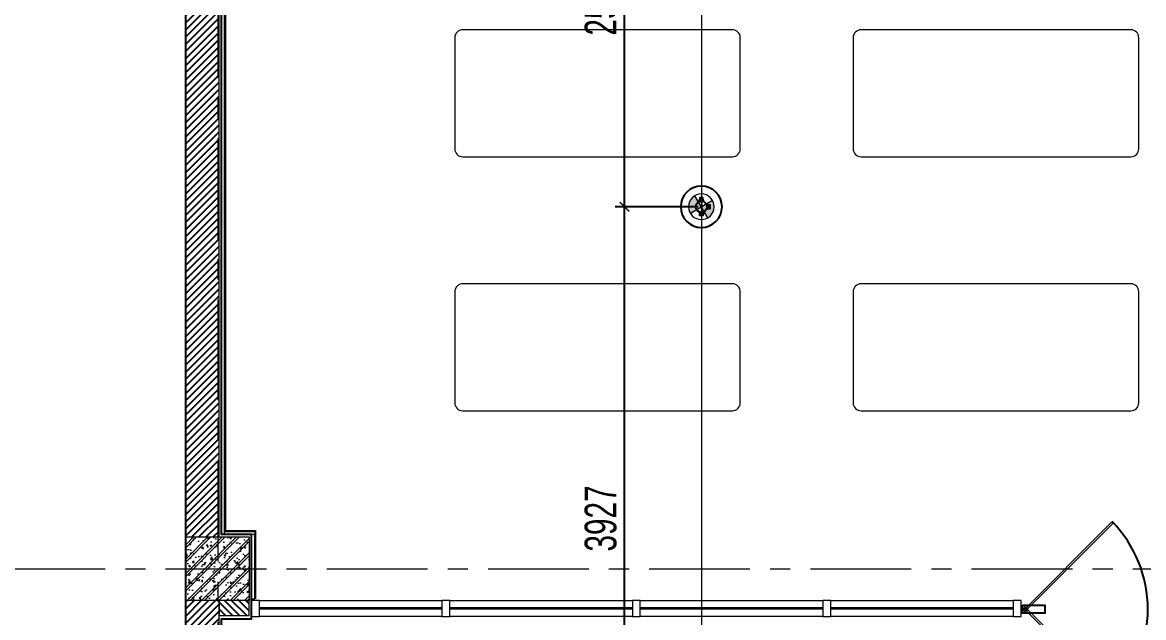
# Model space of a CAD drawing. Header units: millimetres. Extents: x -343543 to 400519, y -115663 to 104219.
# Drawn here: x -173967 to -166901, y -40308 to -36559 of the extents above; entities that cross this region are included whole.
import ezdxf
from ezdxf.xclip import XClip

# ---------------------------------------------------------------- set-up
doc = ezdxf.new("R2010")
doc.units = ezdxf.units.MM
doc.header["$XCLIPFRAME"] = 0
doc.linetypes.add('XREF MAT BANG TUONG XAY$0$CENTER', pattern=[50.8, 31.75, -6.35, 6.35, -6.35])
doc.layers.get('0').update_dxf_attribs({"color": 231, "lineweight": 0})
doc.layers.get('DefPoints').update_dxf_attribs({"color": 191})
for name, color, linetype, lineweight in [('1-INNO-E-Emergency', 1, 'EME', 5), ('A-PATT', 252, 'Continuous', 9), ('A-SYMBOLS', 10, 'Continuous', 13), ('kata_dim', 231, 'Continuous', 0), ('SME-E-COND-LTG', 51, 'Continuous', 18), ('TEXT DIEN', 3, 'Continuous', 18), ('XREF MAT BANG TUONG XAY$0$01.Xref _MB T2-Mai$0$$0$A-DOOR', 8, 'Continuous', 9), ('XREF MAT BANG TUONG XAY$0$A-FINE', 8, 'Continuous', 25), ('XREF MAT BANG TUONG XAY$0$A-GRID', 8, 'XREF MAT BANG TUONG XAY$0$CENTER', 15), ('XREF MAT BANG TUONG XAY$0$A-WALL-INT', 8, 'Continuous', 9), ('XREF MAT BANG TUONG XAY$0$xref_IKIGAI_Cot$0$A-FNSH', 8, 'Continuous', 9), ('XREF MAT BANG TUONG XAY$0$xref_IKIGAI_Cot$0$A-PATT', 8, 'Continuous', 5)]:
    doc.layers.add(name, color=color, linetype=linetype, lineweight=lineweight)
for name, color, linetype in [('XREF MAT BANG TUONG XAY$0$A-FNSH', 8, 'Continuous'), ('XREF MAT BANG TUONG XAY$0$A-FURN', 8, 'Continuous'), ('XREF MAT BANG TUONG XAY$0$A-PATT', 8, 'Continuous'), ('ống ghen', 6, 'Continuous')]:
    doc.layers.add(name, color=color, linetype=linetype)
doc.styles.add('ROMANS1', font='vntimeh.shx', dxfattribs={"width": 0.8, "bigfont": 'bigfont.shx'})
doc.styles.add('ROMANSssss', font='vntimeh.shx', dxfattribs={"width": 0.7})
doc.styles.add('SM-DIMTEXT', font='SME.shx', dxfattribs={"width": 0.7})
doc.linetypes.add('EME', pattern='A,2463.214661,-165.6529,["E",ROMANSssss,S=300,R=360,X=0,Y=-153.361507],-321.423057,2528.257516', length=5478.548134)
doc.dimstyles.new('SDIM-100', dxfattribs={"dimscale": 100, "dimtxt": 2, "dimasz": 0.6, "dimexe": 0.6, "dimexo": 0.2, "dimgap": 0.5, "dimtad": 1, "dimdec": 0, "dimzin": 12, "dimtxsty": 'SM-DIMTEXT', "dimblk": 'ARCHTICK', "dimblk1": 'ARCHTICK', "dimblk2": 'ARCHTICK', "dimcen": 0.12, "dimdle": 0.6, "dimclrd": 7, "dimclre": 8, "dimadec": 0, "dimazin": 3, "dimtfac": 2, "dimtix": 1, "dimtmove": 1, "dimatfit": 3, "dimfxl": 1, "dimtzin": 0, "dimarcsym": 1})

# ---------------------------------------------------------------- blocks, each defined once
blk = doc.blocks.new('XREF MAT BANG TUONG XAY$0$xref_IKIGAI_Cot')
at = {"layer": 'XREF MAT BANG TUONG XAY$0$xref_IKIGAI_Cot$0$A-PATT'}
h = blk.add_hatch(dxfattribs=at)
h.set_pattern_fill('BT-01', color=8, scale=15, pattern_type=2)
h.set_pattern_definition([(50, (180, 180), (107.58903, -9.41282), [11.25, -123.75]), (355, (180, 180), (-20.8127, 112.82882), [9, -99]), (100.4514, (188.97, 179.22), (86.7764, 103.41593), [9.56103, -105.17132]), (46.1842, (180, 210), (160.08616, -24.82785), [16.875, -185.625]), (96.6356, (193.34, 207.93), (140.1994, 146.1177), [14.34154, -157.75695]), (351.1842, (180, 210), (140.1993, 146.1178), [13.5, -148.5]), (21, (195, 202.5), (89.53606, -60.39283), [11.25, -123.75]), (326, (195, 202.5), (36.4973, 108.7725), [9, -99]), (71.4514, (202.46, 197.47), (126.0334, 48.37957), [9.56103, -105.17132]), (37.5, (180, 180), (1.82398, 49.934078), [0, -97.8, 0, -100.5, 0, -99.375]), (7.5, (180, 180), (39.46043, 59.16176), [0, -57.3, 0, -95.55, 0, -37.875]), (327.5, (146.55, 180), (80.073365, -3.38323), [0, -37.5, 0, -117, 0, -155.25]), (317.5, (131.55, 180), (87.47793, 15.01575), [0, -48.75, 0, -77.7, 0, -110.25]), (45, (180, 180), (-45.07806, 45.07806), []), (45, (180, 198.375), (-45.07806, 45.07806), [])])
h.paths.add_polyline_path([(8395, -39800), (8795, -39800), (8795, -40200), (8395, -40200)])
at = {"layer": 'XREF MAT BANG TUONG XAY$0$A-GRID', "color": 8, "ltscale": 20}
for points in [[(8600, -54179.1), (8600, -27075.6)], [(-2907.5, -40000), (42750, -40000)]]:
    blk.add_lwpolyline(points, dxfattribs=at)
at = {"layer": 'XREF MAT BANG TUONG XAY$0$xref_IKIGAI_Cot$0$A-FNSH', "color": 8}
blk.add_lwpolyline([(8395, -39800), (8795, -39800), (8795, -40200), (8395, -40200)], close=True, dxfattribs=at)
blk = doc.blocks.new('XREF MAT BANG TUONG XAY$0$nnrgnbnnrg')
at = {"layer": 'XREF MAT BANG TUONG XAY$0$01.Xref _MB T2-Mai$0$$0$A-DOOR', "color": 8}
for points in [[(-780.6, -162.7), (-214.9, 403), (-207.8, 395.9), (-773.5, -169.7)], [(-5635.8, -190), (-5585.8, -190), (-5585.8, -90), (-5635.8, -90)], [(-5585.8, -90), (-4435.8, -90), (-4435.8, -190), (-5585.8, -190)], [(-5585.8, -135), (-4435.8, -135), (-4435.8, -145), (-5585.8, -145)], [(-4435.8, -190), (-4385.8, -190), (-4385.8, -90), (-4435.8, -90)], [(-4385.8, -90), (-3235.8, -90), (-3235.8, -190), (-4385.8, -190)], [(-4385.8, -135), (-3235.8, -135), (-3235.8, -145), (-4385.8, -145)], [(-3235.8, -190), (-3185.8, -190), (-3185.8, -90), (-3235.8, -90)], [(-3185.8, -90), (-2035.8, -90), (-2035.8, -190), (-3185.8, -190)], [(-3185.8, -135), (-2035.8, -135), (-2035.8, -145), (-3185.8, -145)], [(-2035.8, -190), (-1985.8, -190), (-1985.8, -90), (-2035.8, -90)], [(-1985.8, -90), (-835.8, -90), (-835.8, -190), (-1985.8, -190)], [(-1985.8, -135), (-835.8, -135), (-835.8, -145), (-1985.8, -145)], [(-835.8, -190), (-785.8, -190), (-785.8, -90), (-835.8, -90)], [(-780.6, -127.3), (-214.9, -693), (-207.8, -685.9), (-773.5, -120.3)]]:
    blk.add_lwpolyline(points, close=True, dxfattribs=at)
at = {"layer": 'XREF MAT BANG TUONG XAY$0$A-FURN', "color": 8}
blk.add_lwpolyline([(-775.8, -120), (-635.3, -120), (-635.3, -170), (-775.8, -170)], close=True, dxfattribs=at)
blk.add_circle((-755.8, -145), 10, dxfattribs=at)
for centre, start, end in [((-785.8, -150), 0.35809, 44.09201), ((-785.8, -140), 315.90799, 359.64191)]:
    blk.add_arc(centre, 800, start, end, dxfattribs=at)
blk = doc.blocks.new('*U251')
at = {"layer": 'XREF MAT BANG TUONG XAY$0$A-PATT'}
h = blk.add_hatch(dxfattribs=at)
h.set_pattern_fill('ANSI31', color=8, scale=10)
h.set_pattern_definition([(45, (36976.79, -11293.564), (-22.45064, 22.45064), [])])
h.paths.add_polyline_path([(-38.7, 47.5), (1491.3, 47.5), (1491.3, -162.5), (-38.7, -162.5)])
at = {"layer": 'XREF MAT BANG TUONG XAY$0$A-WALL-INT', "color": 8}
blk.add_lwpolyline([(-38.7, 47.5), (1491.3, 47.5), (1491.3, -162.5), (-38.7, -162.5)], close=True, dxfattribs=at)
blk = doc.blocks.new('*U252')
at = {"layer": 'XREF MAT BANG TUONG XAY$0$A-PATT'}
h = blk.add_hatch(dxfattribs=at)
h.set_pattern_fill('ANSI31', color=8, scale=10)
h.set_pattern_definition([(45, (39546.79, -11293.564), (-22.45064, 22.45064), [])])
h.paths.add_polyline_path([(-38.7, 47.5), (4061.3, 47.5), (4061.3, -162.5), (-38.7, -162.5)])
at = {"layer": 'XREF MAT BANG TUONG XAY$0$A-WALL-INT', "color": 8}
blk.add_lwpolyline([(-38.7, 47.5), (4061.3, 47.5), (4061.3, -162.5), (-38.7, -162.5)], close=True, dxfattribs=at)
blk = doc.blocks.new('*U260')
at = {"layer": 'XREF MAT BANG TUONG XAY$0$A-PATT'}
h = blk.add_hatch(dxfattribs=at)
h.set_pattern_fill('ANSI31', color=8, scale=10)
h.set_pattern_definition([(45, (35636.77, -11178.564), (-22.45064, 22.45064), [])])
h.paths.add_polyline_path([(-38.7, 47.5), (151.3, 47.5), (151.3, -47.5), (-38.7, -47.5)])
at = {"layer": 'XREF MAT BANG TUONG XAY$0$A-WALL-INT', "color": 8}
blk.add_lwpolyline([(-38.7, 47.5), (151.3, 47.5), (151.3, -47.5), (-38.7, -47.5)], close=True, dxfattribs=at)
blk = doc.blocks.new('XREF MAT BANG TUONG XAY$0$NNNN')
at = {"layer": 'XREF MAT BANG TUONG XAY$0$A-FURN', "color": 8, "xscale": -1}
for name, p, rotation in [('*U252', (162.5, 7596.4), 270), ('*U251', (162.5, 5666.4), 270), ('*U260', (248.7, 7110.2), 180)]:
    blk.add_blockref(name, p, dxfattribs=dict(at, rotation=rotation))
blk = doc.blocks.new('XREF MAT BANG NOI THAT')
at = {"color": 8}
for points in [[(8730, -30825), (8730, -30935), (8640, -30935), (8640, -35265), (8830, -35265), (8830, -35735), (8640, -35735), (8640, -39765), (8830, -39765), (8830, -40190)], [(8735, -30825), (8735, -30940), (8645, -30940), (8645, -35260), (8835, -35260), (8835, -35740), (8645, -35740), (8645, -39760), (8835, -39760), (8835, -40190)]]:
    blk.add_lwpolyline(points, dxfattribs=at)
for points in [[(8620, -39785), (8640, -39785), (8640, -35715), (8620, -35715)], [(8830, -39765), (8830, -39785), (8640, -39785), (8640, -39765)], [(8830, -39785), (8810, -39785), (8810, -40190), (8830, -40190)]]:
    blk.add_lwpolyline(points, close=True, dxfattribs=at)
for points in [[(11890.5, -37355), (11890.5, -36655, 0.414214), (11840.5, -36605), (10140.5, -36605, 0.414214), (10090.5, -36655), (10090.5, -37355, 0.414214), (10140.5, -37405), (11840.5, -37405, 0.414214)], [(14401.8, -37355), (14401.8, -36655, 0.414214), (14351.8, -36605), (12651.8, -36605, 0.414214), (12601.8, -36655), (12601.8, -37355, 0.414214), (12651.8, -37405), (14351.8, -37405, 0.414214)], [(11890.5, -38955), (11890.5, -38255, 0.414214), (11840.5, -38205), (10140.5, -38205, 0.414214), (10090.5, -38255), (10090.5, -38955, 0.414214), (10140.5, -39005), (11840.5, -39005, 0.414214)], [(14401.8, -38955), (14401.8, -38255, 0.414214), (14351.8, -38205), (12651.8, -38205, 0.414214), (12601.8, -38255), (12601.8, -38955, 0.414214), (12651.8, -39005), (14351.8, -39005, 0.414214)]]:
    blk.add_lwpolyline(points, format="xyb", close=True, dxfattribs=at)
blk = doc.blocks.new('01.Xref _MB T1')
at = {"layer": 'XREF MAT BANG TUONG XAY$0$A-FINE', "color": 8}
blk.add_lwpolyline([(3164.99687, -43834.99753), (8395.00077, -43834.99753), (8395.00077, -33764.9962), (3164.99687, -33764.9962)], close=True, dxfattribs=at)
at = {"layer": 'XREF MAT BANG TUONG XAY$0$A-FNSH', "color": 8}
blk.add_lwpolyline([(8395.00914, -41745.00014), (8620.00915, -41745.00039), (8620.00915, -40315.00001), (8809.99074, -40315.00001), (8809.99074, -39785.00001), (8620.00076, -39785.00004), (8620.00004, -35715.00001), (8809.99073, -35715.00001), (8809.99073, -35285.00001), (8620.0008, -35285.00001), (8620.01163, -30914.99949), (8709.98849, -30914.99918), (8709.99799, -30824.99967), (14498.31369, -30824.99964), (14498.30396, -30504.99947)], dxfattribs=at)
at = {"color": 8}
ref = blk.add_blockref('XREF MAT BANG TUONG XAY$0$xref_IKIGAI_Cot', (-0.00927, -0.00001), dxfattribs=at)
XClip(ref).set_block_clipping_path([(-5181.1494167775, -58156.1251844964), (44638.3275875031, -24933.2650512661)])
at = {"layer": 'XREF MAT BANG TUONG XAY$0$A-FURN', "color": 8}
for name, p in [('XREF MAT BANG TUONG XAY$0$NNNN', (8395.00793, -47357.72853)), ('XREF MAT BANG TUONG XAY$0$nnrgnbnnrg', (14445.81833, -40110.00001))]:
    blk.add_blockref(name, p, dxfattribs=at)
at = {"layer": 'A-PATT', "color": 8}
blk.add_blockref('XREF MAT BANG NOI THAT', (0, 0), dxfattribs=at)
blk = doc.blocks.new('Den downligh su co')
at = {"layer": '1-INNO-E-Emergency'}
h = blk.add_hatch(color=1, dxfattribs=at)
h.dxf.hatch_style = 1
h.paths.add_polyline_path([(-51.3, 51.3), (0, 0), (51.3, 51.3, 0.414214)])
h.paths.add_polyline_path([(0, 0), (-51.3, -51.3, 0.414214), (51.3, -51.3)])
at = {"layer": '1-INNO-E-Emergency', "color": 1}
for points in [[(-51.3, 51.3), (51.3, -51.3)], [(-51.3, -51.3), (51.3, 51.3)]]:
    blk.add_lwpolyline(points, dxfattribs=at)
blk.add_circle((0, 0), 72.5, dxfattribs=at)
at = {"layer": 'DefPoints', "ltscale": 5}
blk.add_circle((0, 0), 117.2, dxfattribs=at)
blk = doc.blocks.new('c3-20')
at = {"layer": 'ống ghen', "ltscale": 30}
for points in [[(5338959.8, -3869072.3), (5338964.6, -3869054)], [(5338989.3, -3869072.3), (5338984.6, -3869054)], [(5338942.8, -3869089.3), (5338924.6, -3869094)], [(5338942.8, -3869118.8), (5338924.6, -3869114)], [(5339006.3, -3869089.3), (5339024.6, -3869094)], [(5339006.3, -3869118.8), (5339024.6, -3869114)]]:
    blk.add_lwpolyline(points, dxfattribs=at)
for points in [[(5338984.6, -3869070.5), (5338984.6, -3869048), (5338964.6, -3869048), (5338964.6, -3869070.5)], [(5338941, -3869094), (5338918.6, -3869094), (5338918.6, -3869114), (5338941, -3869114)], [(5338939.6, -3869103.5), (5338927.5, -3869103.5), (5338927.5, -3869104.6), (5338939.6, -3869104.6)], [(5338975.1, -3869069), (5338975.1, -3869057), (5338974, -3869057), (5338974, -3869069)], [(5339008.1, -3869094), (5339030.6, -3869094), (5339030.6, -3869114), (5339008.1, -3869114)], [(5339009.6, -3869103.5), (5339021.6, -3869103.5), (5339021.6, -3869104.6), (5339009.6, -3869104.6)]]:
    blk.add_lwpolyline(points, close=True, dxfattribs=at)
blk.add_circle((5338974.6, -3869104), 35, dxfattribs=at)
at = {"layer": 'TEXT DIEN', "ltscale": 30, "style": 'ROMANS1'}
blk.add_text('D20', height=15, dxfattribs=at).set_placement((5338954.5, -3869111.3))
blk = doc.blocks.new('_ArchTick')
at = {"color": 0, "linetype": 'ByBlock', "const_width": 0.15}
blk.add_lwpolyline([(-0.5, -0.5), (0.5, 0.5)], dxfattribs=at)
blk = doc.blocks.new('*D360')
at = {"layer": 'DefPoints', "color": 0, "linetype": 'Continuous', "ltscale": 1000, "transparency": 16777216}
for p in [(-170172.4, -37720), (-169688.1, -37720), (-169688.1, -41646.9)]:
    blk.add_point(p, dxfattribs=at)
at = {"layer": 'kata_dim', "color": 7, "linetype": 'Continuous', "lineweight": -2, "ltscale": 1000, "transparency": 16777216}
blk.add_line((-170172.4, -41706.9), (-170172.4, -37660), dxfattribs=at)
at = {"layer": 'kata_dim', "color": 8, "linetype": 'Continuous', "lineweight": -2, "ltscale": 1000, "transparency": 16777216}
for p, q in [((-169708.1, -37720), (-170232.4, -37720)), ((-169708.1, -41646.9), (-170232.4, -41646.9))]:
    blk.add_line(p, q, dxfattribs=at)
at = {"layer": 'kata_dim', "color": 7, "linetype": 'Continuous', "lineweight": -2, "ltscale": 1000, "transparency": 16777216, "xscale": 60, "yscale": 60, "zscale": 60}
for p, rotation in [((-170172.4, -37720), 90), ((-170172.4, -41646.9), 270)]:
    blk.add_blockref('_ArchTick', p, dxfattribs=dict(at, rotation=rotation))
at = {"layer": 'kata_dim', "color": 0, "linetype": 'Continuous', "ltscale": 1000, "transparency": 16777216, "insert": (-170322.4, -39683.4), "char_height": 200, "attachment_point": 5, "rotation": 90, "style": 'SM-DIMTEXT'}
blk.add_mtext('3927', dxfattribs=at)
blk = doc.blocks.new('*D361')
at = {"layer": 'DefPoints', "color": 0, "linetype": 'Continuous', "ltscale": 1000, "transparency": 16777216}
for p in [(-170172.4, -35146.5), (-169913.8, -35146.5), (-169688.1, -37720)]:
    blk.add_point(p, dxfattribs=at)
at = {"layer": 'kata_dim', "color": 7, "linetype": 'Continuous', "lineweight": -2, "ltscale": 1000, "transparency": 16777216}
blk.add_line((-170172.4, -37780), (-170172.4, -35086.5), dxfattribs=at)
at = {"layer": 'kata_dim', "color": 8, "linetype": 'Continuous', "lineweight": -2, "ltscale": 1000, "transparency": 16777216}
for p, q in [((-169933.8, -35146.5), (-170232.4, -35146.5)), ((-169708.1, -37720), (-170232.4, -37720))]:
    blk.add_line(p, q, dxfattribs=at)
at = {"layer": 'kata_dim', "color": 7, "linetype": 'Continuous', "lineweight": -2, "ltscale": 1000, "transparency": 16777216, "xscale": 60, "yscale": 60, "zscale": 60}
for p, rotation in [((-170172.4, -35146.5), 90), ((-170172.4, -37720), 270)]:
    blk.add_blockref('_ArchTick', p, dxfattribs=dict(at, rotation=rotation))
at = {"layer": 'kata_dim', "color": 0, "linetype": 'Continuous', "ltscale": 1000, "transparency": 16777216, "insert": (-170322.4, -36433.3), "char_height": 200, "attachment_point": 5, "rotation": 90, "style": 'SM-DIMTEXT'}
blk.add_mtext('2573', dxfattribs=at)

msp = doc.modelspace()

# ---------------------------------------------------------------- block references
at = {"layer": 'A-SYMBOLS'}
msp.add_blockref('01.Xref _MB T1', (-181333.1, 0), dxfattribs=at)

# ---------------------------------------------------------------- next in the draw order: linework, layer by layer
at = {"layer": 'SME-E-COND-LTG', "color": 1, "linetype": 'Continuous', "ltscale": 1000}
msp.add_line((-169688.1, -33320), (-169688.1, -41646.9), dxfattribs=at)

# ---------------------------------------------------------------- next in the draw order: block references
at = {"layer": '1-INNO-E-Emergency', "xscale": -1.112275862068966, "yscale": 1.112275862068966, "zscale": 1.112275862068966, "rotation": 255.7726182171235}
msp.add_blockref('Den downligh su co', (-169688.1, -37720), dxfattribs=at)
at = {"layer": 'TEXT DIEN', "ltscale": 30, "rotation": 270.0000000008198}
msp.add_blockref('c3-20', (3699416, 5301254.6), dxfattribs=at)

# ---------------------------------------------------------------- next in the draw order: dimensions: what is measured, and where the dimension line sits
at = {"layer": 'kata_dim', "linetype": 'Continuous', "ltscale": 1000}
for base, p1, p2, picture, middle in [((-170172.4489, -35146.5124), (-169688.0808, -37720.0098), (-169913.8438, -35146.5124), '*D361', (-170322.4489, -36433.2611)), ((-170172.4, -37720), (-169688.1, -41646.9), (-169688.1, -37720), '*D360', (-170322.4, -39683.4))]:
    dim = msp.add_linear_dim(base=base, p1=p1, p2=p2, angle=90, dimstyle='SDIM-100', dxfattribs=at)
    dim.commit()
    dim.dimension.update_dxf_attribs({"geometry": picture, "text_midpoint": middle})

doc.saveas('drawing.dxf')
